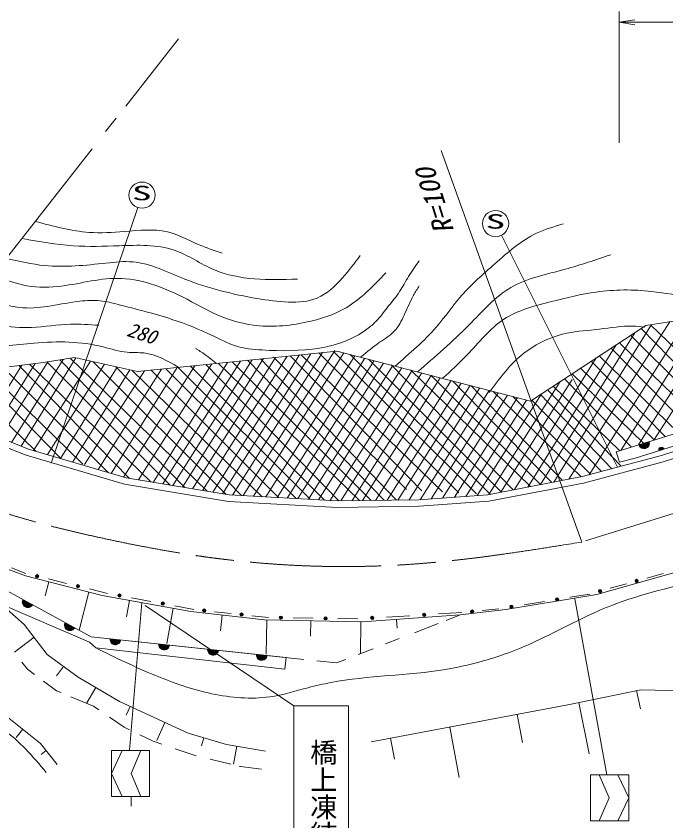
# Model space of a CAD drawing. Units: millimetres, scale not verified. Extents: x -199886483 to 680000, y -5525939 to 380000.
# Drawn here: x 394389 to 453818, y 243024 to 316621 of the extents above; entities that cross this region are included whole.
import ezdxf
from ezdxf.enums import TextEntityAlignment as Align

# ---------------------------------------------------------------- set-up
doc = ezdxf.new("R2010")
doc.units = ezdxf.units.MM
doc.header["$LTSCALE"] = 1000
doc.linetypes.add('CHAIN', pattern=[18.5, 12, -1.5, 3.5, -1.5])
for name, color, linetype, lineweight in [('M-BGD', 7, 'Continuous', 13), ('M-BMK-SRVR', 3, 'Continuous', 13), ('M-STR-HTXT', 7, 'Continuous', 13), ('M-STR-STR1', 1, 'Continuous', 13), ('M-STR-STR3', 7, 'Continuous', 13), ('M-STR-STRC', 7, 'Continuous', 13)]:
    doc.layers.add(name, color=color, linetype=linetype, lineweight=lineweight)
doc.styles.add('@ＭＳ ゴシック', font='')
doc.styles.add('ＭＳ ゴシック', font='')
doc.styles.get('@ＭＳ ゴシック').set_extended_font_data('@MS Gothic')
doc.styles.get('ＭＳ ゴシック').set_extended_font_data('MS Gothic')

# ---------------------------------------------------------------- blocks, each defined once
blk = doc.blocks.new('open_arrow')
at = {"color": 0, "linetype": 'Continuous', "lineweight": -2}
blk.add_lwpolyline([(7.5, 1.25), (0, 0), (7.5, -1.25)], dxfattribs=at)

msp = doc.modelspace()

# ---------------------------------------------------------------- linework, layer by layer
at = {"layer": 'M-BGD'}
for p, q in [((451977, 288338), (465457, 290405)), ((458730, 289374), (451305, 277409)), ((460252, 289607), (452718, 277849)), ((454171, 288675), (444942, 274273)), ((455793, 288923), (446796, 274677)), ((457285, 289152), (449685, 276906)), ((441442, 281420), (451977, 288338)), ((452511, 288420), (443567, 274009)), ((451544, 288054), (459468, 279948)), ((452399, 288403), (460706, 280333)), ((450964, 287660), (442346, 273774)), ((450594, 287430), (458474, 279567)), ((449270, 286560), (441197, 273554)), ((449568, 286756), (457277, 279267)), ((420315, 285639), (412387, 273085)), ((421352, 285746), (413265, 272941)), ((422426, 285857), (414194, 272822)), ((423550, 286040), (415169, 272768)), ((424371, 285828), (416092, 272717)), ((425380, 285568), (417225, 272655)), ((417809, 285379), (423734, 285993)), ((420472, 285655), (433389, 273106)), ((422068, 285820), (434891, 273024)), ((423431, 285961), (436484, 272936)), ((423734, 285993), (441442, 281420)), ((424948, 285679), (437790, 272864)), ((448810, 286259), (456026, 278878)), ((390076, 284105), (396893, 284953)), ((396121, 284857), (392102, 278381)), ((397286, 285001), (392965, 278040)), ((398689, 285230), (393977, 277639)), ((399847, 285363), (394841, 277297)), ((401207, 285061), (395974, 276895)), ((396893, 284953), (399725, 285390)), ((397195, 284999), (408492, 273725)), ((398397, 285185), (409813, 273508)), ((399343, 285331), (411858, 273172)), ((399725, 285390), (405500, 284108)), ((401451, 285007), (413598, 272886)), ((405500, 284108), (417809, 285379)), ((413730, 284958), (406919, 273984)), ((414915, 285080), (407815, 273837)), ((415990, 285191), (408725, 273687)), ((417027, 285298), (409603, 273543)), ((418101, 285410), (410513, 273393)), ((419180, 285521), (411426, 273243)), ((412879, 284870), (425797, 272320)), ((414165, 285003), (426861, 272334)), ((415538, 285145), (428047, 272349)), ((416749, 285270), (429175, 272364)), ((417943, 285440), (430090, 273319)), ((426292, 285332), (418251, 272599)), ((427125, 285117), (419188, 272547)), ((419445, 285549), (431508, 273209)), ((427989, 284894), (420158, 272494)), ((426608, 285251), (438793, 273092)), ((447454, 285368), (439976, 273319)), ((446995, 285067), (453740, 278167)), ((447726, 285547), (454939, 278540)), ((479719, 284912), (453411, 276439)), ((390649, 284176), (398497, 276149)), ((391600, 284294), (400487, 275661)), ((394911, 284706), (391685, 279508)), ((393196, 284493), (402845, 274864)), ((394651, 284674), (404753, 274340)), ((395612, 284793), (406702, 274020)), ((402473, 284780), (397254, 276516)), ((403643, 284520), (398455, 276161)), ((404792, 284265), (399568, 275847)), ((406121, 284172), (400647, 275628)), ((407680, 284333), (401880, 275149)), ((409115, 284481), (403099, 274789)), ((403505, 284551), (415017, 272777)), ((410728, 284648), (404202, 274463)), ((405017, 284215), (416897, 272673)), ((412291, 284809), (405592, 274202)), ((406730, 284235), (418399, 272591)), ((408095, 284376), (419993, 272503)), ((409213, 284492), (421298, 272431)), ((410328, 284607), (422601, 272360)), ((411730, 284752), (423915, 272288)), ((428856, 284670), (421132, 272440)), ((429677, 284458), (422055, 272390)), ((430622, 284214), (423089, 272285)), ((428680, 284716), (439846, 273294)), ((430445, 284260), (441421, 273597)), ((446004, 284416), (452735, 277876)), ((474753, 284701), (449255, 276772)), ((449255, 276772), (474753, 284701)), ((479904, 284341), (453580, 275863)), ((431486, 283991), (424101, 272298)), ((432352, 283767), (425118, 272311)), ((433173, 283555), (426081, 272324)), ((432321, 283776), (442343, 273774)), ((445234, 283398), (438717, 273077)), ((444552, 283462), (450664, 277210)), ((445241, 283915), (451783, 277558)), ((475066, 283747), (450999, 276181)), ((434182, 283295), (427263, 272339)), ((435094, 283059), (428333, 272353)), ((435928, 282844), (429310, 272366)), ((436791, 282621), (430323, 272379)), ((434288, 283267), (443376, 273972)), ((436015, 282822), (444354, 274160)), ((444156, 283202), (437630, 272868)), ((443518, 282783), (449596, 276878)), ((390651, 282219), (396199, 276828)), ((437658, 282397), (431344, 272399)), ((438479, 282185), (432345, 272472)), ((439332, 281965), (433385, 272548)), ((442434, 282071), (436567, 272780)), ((438010, 282306), (446064, 274482)), ((442337, 282008), (448865, 275228)), ((443042, 282384), (449714, 275454)), ((440244, 281729), (434498, 272629)), ((441078, 281514), (435514, 272703)), ((439806, 281843), (446946, 274717)), ((441560, 281498), (447933, 274980)), ((395323, 276461), (386982, 279762)), ((395519, 277029), (387176, 280331)), ((404450, 274390), (395519, 277029)), ((449563, 275833), (449255, 276772)), ((404316, 273804), (395323, 276461)), ((453411, 276439), (446159, 274507)), ((450999, 276181), (449563, 275833)), ((453580, 275863), (446293, 273922)), ((413819, 272241), (404316, 273804)), ((413885, 272839), (404450, 274390)), ((446159, 274507), (437543, 272852)), ((446293, 273922), (437622, 272256)), ((423796, 272294), (413885, 272839)), ((431230, 272390), (423796, 272294)), ((437543, 272852), (431230, 272390)), ((423783, 271694), (413819, 272241)), ((431256, 271791), (423783, 271694)), ((437622, 272256), (431256, 271791)), ((387909, 268167), (395252, 265444)), ((395277, 265653), (393964, 266174)), ((456670, 266311), (447495, 263735)), ((395252, 265444), (402256, 263640)), ((399012, 264744), (397352, 265148)), ((453557, 265645), (452071, 265229)), ((397035, 263598), (397370, 264898)), ((402748, 263834), (401088, 264238)), ((450214, 264709), (448728, 264294)), ((401242, 259871), (393525, 264086)), ((393525, 264086), (401242, 259871)), ((400150, 260467), (401048, 263951)), ((402256, 263640), (410373, 262184)), ((447495, 263735), (439167, 262351)), ((446870, 263774), (445018, 263473)), ((393031, 262832), (401089, 259384)), ((393031, 262832), (395121, 260999)), ((404480, 261698), (404748, 263193)), ((406700, 263098), (404944, 263425)), ((442702, 263098), (440849, 262798)), ((408175, 259238), (408755, 262474)), ((410653, 262362), (408896, 262689)), ((410373, 262184), (417098, 261399)), ((414062, 261995), (412547, 262158)), ((435146, 262073), (433033, 261946)), ((439167, 262351), (434988, 261854)), ((438533, 262422), (437028, 262267)), ((413079, 260395), (413249, 261848)), ((417471, 261628), (415956, 261791)), ((417098, 261399), (426049, 261242)), ((417255, 258282), (417309, 261396)), ((421553, 261565), (419739, 261593)), ((421313, 259919), (421337, 261325)), ((425636, 261503), (423821, 261531)), ((426049, 261242), (434988, 261854)), ((430391, 261788), (428277, 261661)), ((429237, 260636), (429181, 261457)), ((434988, 261854), (433720, 261362)), ((395121, 260999), (397239, 258253)), ((425873, 258306), (425924, 261244)), ((432990, 261079), (430813, 260233)), ((394238, 258443), (396027, 259824)), ((420691, 257795), (401242, 259871)), ((401242, 259871), (419093, 257965)), ((401089, 259384), (401678, 258847)), ((429432, 259697), (428164, 259204)), ((401678, 258847), (418968, 256914)), ((427030, 258764), (425665, 258234)), ((397239, 258253), (400068, 256159)), ((418968, 256914), (419093, 257965)), ((423705, 257473), (421879, 257668)), ((424541, 257797), (423705, 257473)), ((394905, 257541), (395445, 256889)), ((395445, 256889), (396084, 256416)), ((398091, 256283), (398732, 257148)), ((400068, 256159), (403834, 253943)), ((396907, 255807), (398098, 254925)), ((398098, 254925), (398498, 254758)), ((400848, 253825), (401668, 255218)), ((444856, 253635), (451520, 255018)), ((451486, 253270), (451139, 254939)), ((451520, 255018), (460329, 254794)), ((399401, 254380), (401481, 253510)), ((403834, 253943), (410124, 251058)), ((401481, 253510), (401954, 253185)), ((404464, 252701), (404825, 253489)), ((426857, 250254), (444856, 253635)), ((446814, 249155), (445842, 253840)), ((393264, 252783), (396635, 250099)), ((402943, 252505), (404270, 251592)), ((440711, 250190), (440227, 252766)), ((407250, 250392), (408002, 252031)), ((394391, 250651), (394993, 251407)), ((404270, 251592), (404774, 251350)), ((410124, 251058), (413645, 250022)), ((434913, 246984), (434045, 251604)), ((405694, 250906), (406922, 250314)), ((406922, 250314), (407711, 250041)), ((411339, 249890), (411559, 250636)), ((428983, 248668), (428622, 250586)), ((396635, 250099), (398150, 248195)), ((408922, 249623), (410488, 249082)), ((413645, 250022), (417206, 249393)), ((414274, 248203), (414566, 249859)), ((396673, 249082), (397146, 249458)), ((410488, 249082), (410860, 248990)), ((412128, 248677), (414016, 248211)), ((414835, 248009), (414922, 247988)), ((414922, 247988), (416842, 247761))]:
    msp.add_line(p, q, dxfattribs=at)
for centre, radius in [((396315, 265401), 150), ((396315, 265401), 100), ((396315, 265401), 50), ((451142, 264969), 150), ((451142, 264969), 100), ((451142, 264969), 50), ((400050, 264491), 150), ((400050, 264491), 100), ((400050, 264491), 50), ((403846, 263630), 150), ((403846, 263630), 100), ((403846, 263630), 50), ((447799, 264034), 150), ((447799, 264034), 100), ((447799, 264034), 50), ((407798, 262894), 150), ((407798, 262894), 100), ((407798, 262894), 50), ((439691, 262610), 150), ((443860, 263286), 150), ((443860, 263286), 100), ((443860, 263286), 50), ((411600, 262260), 150), ((411600, 262260), 100), ((411600, 262260), 50), ((415009, 261893), 150), ((431712, 261867), 150), ((436087, 262170), 150), ((436087, 262170), 100), ((436087, 262170), 50), ((439691, 262610), 100), ((439691, 262610), 50), ((415009, 261893), 100), ((415009, 261893), 50), ((418605, 261611), 150), ((418605, 261611), 100), ((418605, 261611), 50), ((422687, 261548), 150), ((422687, 261548), 100), ((422687, 261548), 50), ((426956, 261582), 150), ((426956, 261582), 100), ((426956, 261582), 50), ((431712, 261867), 100), ((431712, 261867), 50)]:
    msp.add_circle(centre, radius, dxfattribs=at)
for centre, radius, start, end in [((451805, 277565), 500, 197.27292, 17.27292), ((451805, 277565), 500, 197.27292, 17.27292), ((451805, 277565), 450, 197.27292, 17.27292), ((451805, 277565), 400, 197.27292, 17.27292), ((451805, 277565), 350, 197.27292, 17.27292), ((451805, 277565), 300, 197.27292, 17.27292), ((451805, 277565), 250, 197.27292, 17.27292), ((451805, 277565), 200, 197.27292, 17.27292), ((451805, 277565), 150, 197.27292, 17.27292), ((451805, 277565), 100, 197.27292, 17.27292), ((451805, 277565), 50, 197.27292, 17.27292), ((453405, 276938), 250, 17.4503, 197.4503), ((453405, 276938), 200, 17.4503, 197.4503), ((453405, 276938), 150, 17.4503, 197.4503), ((453405, 276938), 100, 17.4503, 197.4503), ((453405, 276938), 50, 17.4503, 197.4503), ((395454, 263033), 500, 151.3518, 331.3518), ((395454, 263033), 500, 151.3518, 331.3518), ((395454, 263033), 450, 151.3518, 331.3518), ((395454, 263033), 400, 151.3518, 331.3518), ((395454, 263033), 350, 151.3518, 331.3518), ((395454, 263033), 300, 151.3518, 331.3518), ((395454, 263033), 250, 151.3518, 331.3518), ((395454, 263033), 200, 151.3518, 331.3518), ((395454, 263033), 150, 151.3518, 331.3518), ((395454, 263033), 100, 151.3518, 331.3518), ((395454, 263033), 50, 151.3518, 331.3518), ((399313, 260925), 500, 151.3518, 331.3518), ((399313, 260925), 500, 151.3518, 331.3518), ((399313, 260925), 450, 151.3518, 331.3518), ((399313, 260925), 400, 151.3518, 331.3518), ((399313, 260925), 350, 151.3518, 331.3518), ((399313, 260925), 300, 151.3518, 331.3518), ((399313, 260925), 250, 151.3518, 331.3518), ((399313, 260925), 200, 151.3518, 331.3518), ((399313, 260925), 150, 151.3518, 331.3518), ((399313, 260925), 100, 151.3518, 331.3518), ((399313, 260925), 50, 151.3518, 331.3518), ((403473, 259633), 500, 173.90658, 353.90658), ((403473, 259633), 500, 173.90658, 353.90658), ((403473, 259633), 450, 173.90658, 353.90658), ((403473, 259633), 400, 173.90658, 353.90658), ((403473, 259633), 350, 173.90658, 353.90658), ((403473, 259633), 300, 173.90658, 353.90658), ((403473, 259633), 250, 173.90658, 353.90658), ((403473, 259633), 200, 173.90658, 353.90658), ((403473, 259633), 150, 173.90658, 353.90658), ((403473, 259633), 100, 173.90658, 353.90658), ((403473, 259633), 50, 173.90658, 353.90658), ((407936, 259156), 500, 173.90658, 353.90658), ((407936, 259156), 500, 173.90658, 353.90658), ((407936, 259156), 450, 173.90658, 353.90658), ((407936, 259156), 400, 173.90658, 353.90658), ((407936, 259156), 350, 173.90658, 353.90658), ((407936, 259156), 300, 173.90658, 353.90658), ((407936, 259156), 250, 173.90658, 353.90658), ((407936, 259156), 200, 173.90658, 353.90658), ((407936, 259156), 150, 173.90658, 353.90658), ((407936, 259156), 100, 173.90658, 353.90658), ((407936, 259156), 50, 173.90658, 353.90658), ((412399, 258680), 500, 173.90658, 353.90658), ((412399, 258680), 500, 173.90658, 353.90658), ((412399, 258680), 450, 173.90658, 353.90658), ((412399, 258680), 400, 173.90658, 353.90658), ((412399, 258680), 350, 173.90658, 353.90658), ((412399, 258680), 300, 173.90658, 353.90658), ((412399, 258680), 250, 173.90658, 353.90658), ((412399, 258680), 200, 173.90658, 353.90658), ((412399, 258680), 150, 173.90658, 353.90658), ((412399, 258680), 100, 173.90658, 353.90658), ((412399, 258680), 50, 173.90658, 353.90658), ((416861, 258203), 500, 173.90658, 353.90658), ((416861, 258203), 500, 173.90658, 353.90658), ((416861, 258203), 450, 173.90658, 353.90658), ((416861, 258203), 400, 173.90658, 353.90658), ((416861, 258203), 350, 173.90658, 353.90658), ((416861, 258203), 300, 173.90658, 353.90658), ((416861, 258203), 250, 173.90658, 353.90658), ((416861, 258203), 200, 173.90658, 353.90658), ((416861, 258203), 150, 173.90658, 353.90658), ((416861, 258203), 100, 173.90658, 353.90658), ((416861, 258203), 50, 173.90658, 353.90658)]:
    msp.add_arc(centre, radius, start, end, dxfattribs=at)
for points, knots in [([(433400, 283497), (434151, 284178), (434901, 284860), (435610, 285603), (436707, 286753), (437704, 288051), (438998, 288899), (440279, 289740), (441852, 290140), (443389, 290525), (444751, 290867), (446084, 291197), (447447, 291387), (449109, 291619), (450815, 291642), (452508, 291438), (453743, 291289), (454970, 291019), (456184, 291106), (457367, 291190), (458536, 291612), (459621, 292158), (461009, 292856), (462260, 293757), (463391, 294787), (464364, 295671), (465247, 296651), (466159, 297605), (466908, 298388), (467675, 299154), (468354, 299994), (468883, 300648), (469358, 301348), (469832, 302048)], [0, 0, 0, 0, 1, 1, 1, 2, 2, 2, 3, 3, 3, 4, 4, 4, 5, 5, 5, 6, 6, 6, 7, 7, 7, 8, 8, 8, 9, 9, 9, 10, 10, 10, 11, 11, 11, 11]), ([(396134, 297851), (397776, 297405), (399417, 296959), (401082, 296845), (402139, 296772), (403206, 296833), (404289, 296923), (405617, 297034), (406968, 297188), (408223, 296887), (409195, 296654), (410109, 296147), (411049, 295743), (411764, 295437), (412495, 295190), (413226, 294943)], [0, 0, 0, 0, 1, 1, 1, 2, 2, 2, 3, 3, 3, 4, 4, 4, 5, 5, 5, 5]), ([(429043, 284622), (430377, 285759), (431712, 286895), (432846, 288218), (433639, 289141), (434334, 290155), (435133, 291067), (436050, 292115), (437105, 293030), (438166, 293964), (439366, 295020), (440575, 296101), (441993, 296768), (442761, 297129), (443591, 297370), (444421, 297610)], [0, 0, 0, 0, 1, 1, 1, 2, 2, 2, 3, 3, 3, 4, 4, 4, 5, 5, 5, 5]), ([(420114, 292570), (417480, 292497), (414846, 292425), (412522, 293413), (411273, 293944), (410114, 294781), (408836, 295216), (407269, 295750), (405525, 295680), (403823, 295619), (402402, 295568), (401011, 295523), (399622, 295616), (398072, 295721), (396525, 295999), (394978, 296277)], [0, 0, 0, 0, 1, 1, 1, 2, 2, 2, 3, 3, 3, 4, 4, 4, 5, 5, 5, 5]), ([(393471, 294460), (394646, 294192), (395821, 293923), (397007, 293809), (398855, 293631), (400726, 293828), (402608, 294033), (403438, 294124), (404269, 294216), (405077, 294145), (406715, 294003), (408256, 293193), (409832, 292564), (411981, 291706), (414197, 291183), (416430, 290799), (417376, 290636), (418325, 290499), (419305, 290469), (420199, 290442), (421119, 290504), (421921, 290839), (422821, 291214), (423575, 291931), (424242, 292683), (424827, 293343), (425346, 294029), (425865, 294716)], [0, 0, 0, 0, 1, 1, 1, 2, 2, 2, 3, 3, 3, 4, 4, 4, 5, 5, 5, 6, 6, 6, 7, 7, 7, 8, 8, 8, 9, 9, 9, 9]), ([(431102, 284090), (432697, 285465), (434293, 286839), (435802, 288368), (437024, 289606), (438189, 290946), (439642, 291794), (441121, 292656), (442897, 293008), (444601, 293473), (446032, 293864), (447412, 294333), (448792, 294803)], [0, 0, 0, 0, 1, 1, 1, 2, 2, 2, 3, 3, 3, 4, 4, 4, 4]), ([(390832, 291102), (392214, 290571), (393596, 290040), (395005, 289943), (396718, 289824), (398471, 290346), (400233, 290552), (400855, 290625), (401478, 290658), (402090, 290591), (402639, 290531), (403179, 290390), (403719, 290251), (405378, 289825), (407032, 289421), (408646, 288890), (409924, 288470), (411176, 287971), (412398, 287377), (413074, 287048), (413741, 286690), (414445, 286469), (415228, 286222), (416056, 286144), (416908, 286091), (420336, 285879), (424136, 286074), (426720, 288181), (426974, 288388), (427216, 288614), (427440, 288854), (427809, 289251), (428128, 289688), (428462, 290115), (428804, 290551), (429162, 290977), (429467, 291438), (429759, 291879), (430003, 292353), (430279, 292806), (430581, 293303), (430922, 293775), (431263, 294246)], [0, 0, 0, 0, 1, 1, 1, 2, 2, 2, 3, 3, 3, 4, 4, 4, 5, 5, 5, 6, 6, 6, 7, 7, 7, 8, 8, 8, 9, 9, 9, 10, 10, 10, 11, 11, 11, 12, 12, 12, 13, 13, 13, 14, 14, 14, 14]), ([(428200, 293145), (427071, 291955), (425943, 290764), (424569, 289954), (423458, 289299), (422188, 288892), (420895, 288619), (419295, 288281), (417663, 288146), (416063, 288366), (414987, 288514), (413926, 288823), (412930, 289249), (411790, 289736), (410735, 290375), (409612, 290942), (407742, 291886), (405684, 292628), (403642, 292638), (401831, 292647), (400033, 292081), (398187, 291893), (397111, 291784), (396019, 291804), (394981, 292039), (394066, 292246), (393192, 292620), (392319, 292994)], [0, 0, 0, 0, 1, 1, 1, 2, 2, 2, 3, 3, 3, 4, 4, 4, 5, 5, 5, 6, 6, 6, 7, 7, 7, 8, 8, 8, 9, 9, 9, 9]), ([(425918, 285454), (426475, 285916), (427031, 286379), (427636, 286792), (428101, 287109), (428594, 287397), (428972, 287795), (429365, 288209), (429634, 288743), (429879, 289276), (430162, 289892), (430413, 290508), (430737, 291091), (430900, 291383), (431081, 291667), (431262, 291950)], [0, 0, 0, 0, 1, 1, 1, 2, 2, 2, 3, 3, 3, 4, 4, 4, 5, 5, 5, 5]), ([(401962, 288345), (401093, 288406), (400224, 288466), (399357, 288439), (398170, 288401), (396986, 288199), (395798, 288151), (394812, 288111), (393823, 288177), (392843, 288371), (392049, 288529), (391261, 288770), (390587, 289196), (390311, 289371), (390054, 289577), (389796, 289783)], [0, 0, 0, 0, 1, 1, 1, 2, 2, 2, 3, 3, 3, 4, 4, 4, 5, 5, 5, 5]), ([(409268, 284497), (408239, 285091), (407209, 285684), (406082, 285814), (405579, 285871), (405057, 285837), (404546, 285882), (403798, 285950), (403076, 286189), (402348, 286370), (400303, 286877), (398217, 286917), (396032, 286715), (394319, 286556), (392545, 286248), (391077, 286851), (390241, 287195), (389504, 287833), (388767, 288472)], [0, 0, 0, 0, 1, 1, 1, 2, 2, 2, 3, 3, 3, 4, 4, 4, 5, 5, 5, 6, 6, 6, 6]), ([(437658, 282193), (438617, 283499), (439575, 284806), (440832, 285795), (441965, 286685), (443340, 287318), (444753, 287618), (445738, 287827), (446741, 287875), (447742, 287993), (448754, 288113), (449764, 288305), (450776, 288275), (451150, 288264), (451524, 288224), (451897, 288183)], [0, 0, 0, 0, 1, 1, 1, 2, 2, 2, 3, 3, 3, 4, 4, 4, 5, 5, 5, 5]), ([(412720, 284854), (412311, 285192), (411902, 285530), (411456, 285815), (411307, 285910), (411154, 285999), (411008, 286100), (410936, 286149), (410866, 286201), (410796, 286253)], [0, 0, 0, 0, 1, 1, 1, 2, 2, 2, 3, 3, 3, 3]), ([(383180, 270059), (383339, 268567), (383498, 267076), (383863, 265628), (384175, 264396), (384636, 263195), (385148, 262034), (385697, 260785), (386305, 259581), (386850, 258300), (387447, 256894), (387968, 255396), (388943, 254315), (390049, 253089), (391740, 252402), (393153, 251419), (394706, 250339), (395924, 248901), (397141, 247464)], [0, 0, 0, 0, 1, 1, 1, 2, 2, 2, 3, 3, 3, 4, 4, 4, 5, 5, 5, 6, 6, 6, 6]), ([(401678, 258847), (403476, 257964), (405275, 257081), (407124, 256318), (408799, 255627), (410516, 255034), (412302, 254656), (414041, 254287), (415847, 254122), (417588, 254369), (418775, 254538), (419933, 254898), (421099, 255204), (421783, 255383), (422471, 255543), (423162, 255676), (426616, 256337), (430183, 256301), (433660, 256877), (436311, 257316), (438909, 258110), (441370, 259198), (443736, 260245), (445976, 261563), (448355, 262533), (451095, 263651), (454021, 264308), (456898, 265073), (458354, 265460), (459797, 265874), (461241, 266289)], [0, 0, 0, 0, 1, 1, 1, 2, 2, 2, 3, 3, 3, 4, 4, 4, 5, 5, 5, 6, 6, 6, 7, 7, 7, 8, 8, 8, 9, 9, 9, 10, 10, 10, 10])]:
    msp.add_open_spline(points, degree=3, knots=knots, dxfattribs=at)
at = {"layer": 'M-BMK-SRVR'}
for p, q in [((409246, 314546), (404415, 308395)), ((403555, 307300), (402576, 306054)), ((401349, 304491), (380702, 278204))]:
    msp.add_line(p, q, dxfattribs=at)
at = {"layer": 'M-STR-HTXT'}
msp.add_line((446139, 268528), (433257, 304316), dxfattribs=at)
at = {"layer": 'M-STR-STR1', "color": 2, "linetype": 'CHAIN'}
msp.add_line((475584, 277727), (446139, 268528), dxfattribs=at)
msp.add_open_spline([(446139, 268528), (441001, 267700), (435863, 266872), (430674, 266505), (425010, 266103), (419287, 266250), (413652, 266916), (409761, 267377), (405913, 268085), (402069, 268926), (396608, 270120), (391156, 271580), (386169, 274028), (384370, 274910), (382631, 275922), (380893, 276933)], degree=3, knots=[0, 0, 0, 0, 1, 1, 1, 2, 2, 2, 3, 3, 3, 4, 4, 4, 5, 5, 5, 5], dxfattribs=at)
at = {"layer": 'M-STR-STR3'}
for p, q in [((449545, 305028), (449538, 317056)), ((449539, 316053), (475046, 316068))]:
    msp.add_line(p, q, dxfattribs=at)
at = {"layer": 'M-STR-STRC'}
for p, q in [((397585, 275742), (405520, 299112)), ((449394, 275369), (438794, 296585)), ((404749, 249460), (405902, 262992)), ((448425, 247231), (445488, 263327)), ((406180, 262730), (419777, 253552)), ((419777, 253552), (424777, 253555)), ((419777, 253552), (419790, 232552)), ((424777, 253555), (424790, 232555)), ((406601, 249461), (403101, 249459)), ((403101, 249459), (403103, 245259)), ((404101, 249460), (403102, 247359)), ((405801, 249461), (404902, 247360)), ((406601, 249461), (406603, 245261)), ((403102, 247359), (404103, 245260)), ((404902, 247360), (405803, 245261)), ((446922, 247230), (450422, 247232)), ((446922, 247230), (446924, 243030)), ((447722, 247230), (448623, 245131)), ((449422, 247231), (450423, 245132)), ((450422, 247232), (450424, 243032)), ((406603, 245261), (403103, 245259)), ((404904, 244360), (404919, 245248)), ((448623, 245131), (447724, 243030)), ((450423, 245132), (449424, 243031)), ((446924, 243030), (450424, 243032))]:
    msp.add_line(p, q, dxfattribs=at)
for centre in [(405905, 300249), (438240, 297650)]:
    msp.add_circle(centre, 1200, dxfattribs=at)

# ---------------------------------------------------------------- block references
at = {"layer": 'M-STR-STR3', "xscale": 193, "yscale": 193}
msp.add_blockref('open_arrow', (449539, 316053), dxfattribs=at)

# ---------------------------------------------------------------- texts
at = {"layer": 'M-BGD', "style": 'ＭＳ ゴシック', "oblique": 15}
msp.add_text('280', height=1320, rotation=342.29, dxfattribs=at).set_placement((404814, 288656), align=Align.TOP_LEFT)
at = {"layer": 'M-STR-HTXT', "style": 'ＭＳ ゴシック', "oblique": 15}
msp.add_text('R=100', height=1833, rotation=107.448, dxfattribs=at).set_placement((434984, 297167), align=Align.BOTTOM_LEFT)
at = {"layer": 'M-STR-STRC', "style": 'ＭＳ ゴシック', "width": 2}
for p in [(404987, 299385), (437322, 296786)]:
    msp.add_text('S', height=1320, rotation=0.035, dxfattribs=at).set_placement(p, align=Align.BOTTOM_LEFT)
at = {"layer": 'M-STR-STRC', "style": '@ＭＳ ゴシック'}
msp.add_text('橋上凍結注意', height=1833, rotation=270.035, dxfattribs=at).set_placement((421029, 250553), align=Align.BOTTOM_LEFT)

doc.saveas('drawing.dxf')
